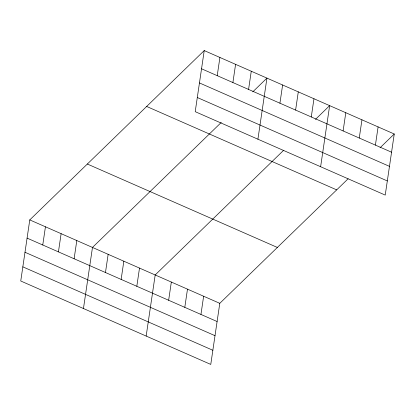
<?xml version="1.0" encoding="UTF-8"?>
<svg xmlns="http://www.w3.org/2000/svg" width="415" height="415" viewBox="0 0 415 415"><rect width="100%" height="100%" fill="white"/><g stroke="black" fill="none" stroke-linecap="round" stroke-linejoin="round"><path stroke-width="0.62" d="M204.232 50.578L195.211 111.671L385.229 195.091L394.25 133.998L204.232 50.578L29.771 219.909L20.75 281.002L210.768 364.422L219.789 303.329L348.102 178.792M42.761 244.995L45.448 226.787M58.437 251.879L61.124 233.671M74.114 258.758L76.801 240.555M83.457 308.532L92.478 247.433L221.247 122.456M105.467 272.525L108.154 254.317M121.144 279.404L123.831 261.201M136.82 286.288L139.507 268.08M146.163 336.057L155.184 274.963L283.497 150.427M168.646 300.263L171.333 282.055M217.221 75.665L219.909 57.462M184.8 307.354L187.487 289.146M232.898 82.549L235.585 64.341M200.948 314.44L203.635 296.237M248.575 89.433L251.262 71.224M257.917 139.201L266.938 78.108L252.776 91.855M279.928 103.195L282.615 84.987M295.605 110.079L298.292 91.871M311.281 116.957L313.968 98.754M320.624 166.731L329.645 105.638L315.478 119.385M343.106 130.933L345.794 112.724M359.26 138.024L361.947 119.816M375.409 145.115L378.096 126.907M380.083 147.745L394.25 133.998M201.545 68.786L391.563 152.206M199.454 82.938L389.472 166.358M197.301 97.52L387.32 180.94M146.661 106.458L336.679 189.878M87.342 164.029L277.36 247.449M29.771 219.909L219.789 303.329M27.084 238.111L217.102 321.532M24.993 252.268L215.012 335.688M22.841 266.85L212.859 350.27"/></g></svg>
